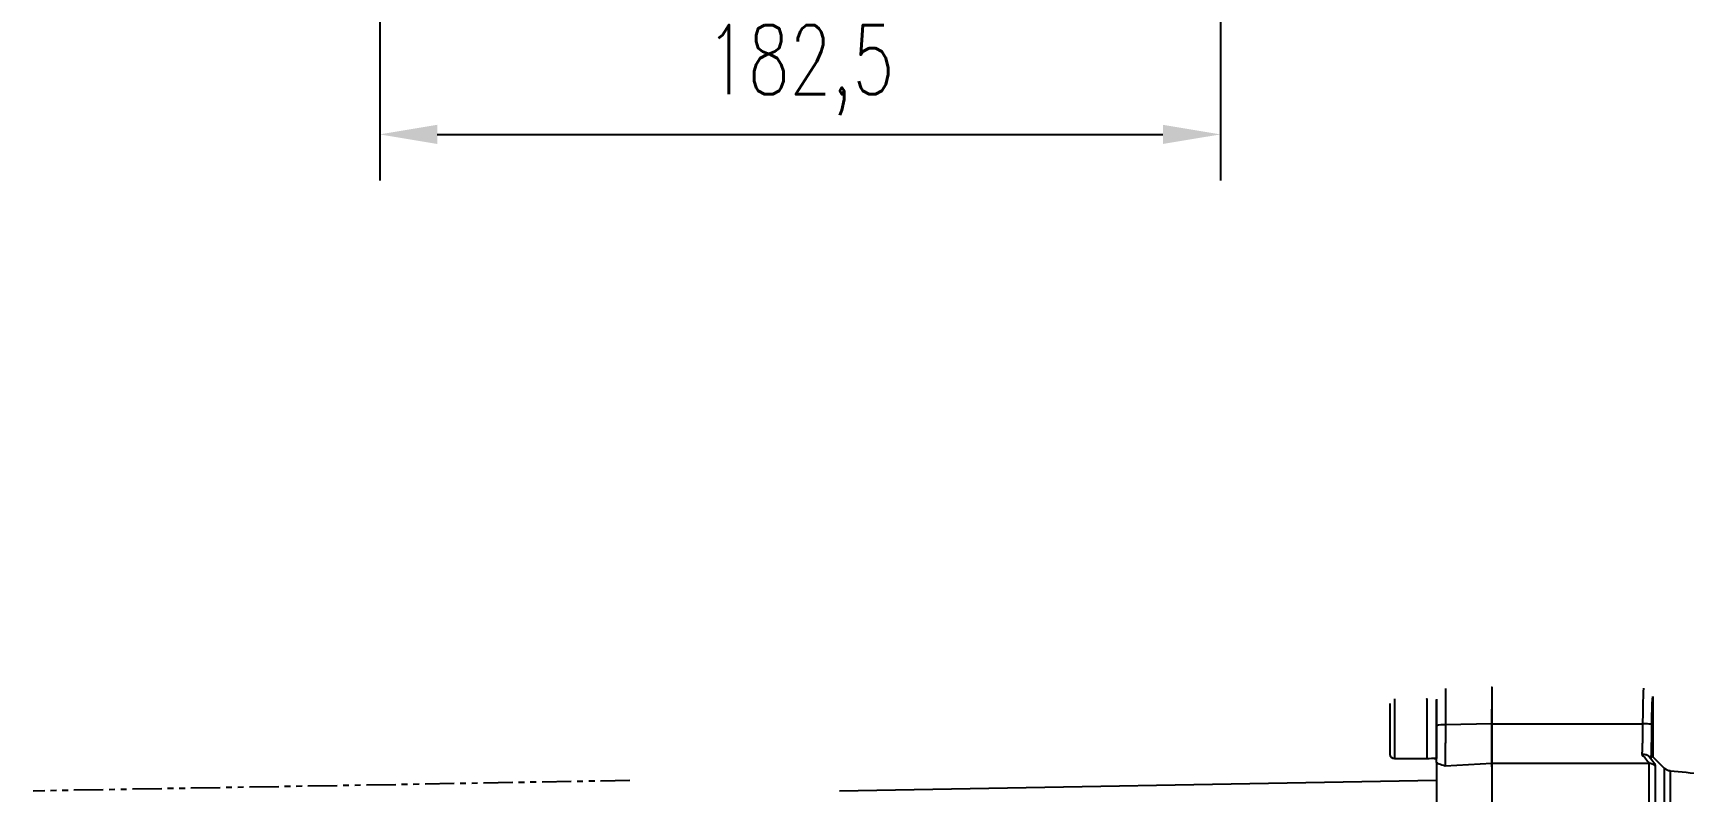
# Model space of a CAD drawing. Header units: millimetres. Extents: x 2063 to 4500, y 825 to 2548.
# Drawn here: x 2720.9 to 3079, y 1479.9 to 1644.5 of the extents above; entities that cross this region are included whole.
import ezdxf

# ---------------------------------------------------------------- set-up
doc = ezdxf.new("R2010")
doc.units = ezdxf.units.MM
doc.linetypes.add('PHANTOM', pattern=[12.7, 6.35, -1.27, 1.27, -1.27, 1.27, -1.27])
doc.styles.get("Standard").update_dxf_attribs({"font": 'arial.ttf'})
doc.styles.add('TH_GBDIM', font='simplex.shx', dxfattribs={"width": 0.707, "bigfont": 'hzfs.shx'})
doc.dimstyles.new('ISO-25$0', dxfattribs={"dimtxt": 2.5, "dimasz": 2.5, "dimexe": 1.25, "dimexo": 0.625, "dimtad": 1, "dimtxsty": 'Standard', "dimcen": 2.5, "dimdle": 5, "dimadec": 0, "dimazin": 0, "dimtfac": 1, "dimtmove": 0, "dimatfit": 3, "dimfxl": 0, "dimarcsym": 0})

# ---------------------------------------------------------------- blocks, each defined once
blk = doc.blocks.new('*D56')
at = {"color": 1, "linetype": 'Continuous', "transparency": 16777216}
for p, q in [((2796.13, 1769.21), (2796.13, 1612.46)), ((2978.63, 1769.21), (2978.63, 1612.46)), ((2808.63, 1622.46), (2966.13, 1622.46))]:
    blk.add_line(p, q, dxfattribs=at)
at = {"color": 1, "linetype": 'ByBlock', "transparency": 16777216}
for points in [[(2808.63, 1624.54), (2808.63, 1620.38), (2796.13, 1622.46)], [(2966.13, 1624.54), (2966.13, 1620.38), (2978.63, 1622.46)]]:
    blk.add_solid(points, dxfattribs=at)
at = {"layer": 'Defpoints', "color": 0, "linetype": 'ByBlock', "transparency": 16777216}
for p in [(2796.13, 1771.71), (2978.63, 1771.71), (2978.63, 1622.46)]:
    blk.add_point(p, dxfattribs=at)
at = {"color": 1, "linetype": 'ByBlock', "lineweight": 5, "transparency": 16777216, "insert": (2887.38, 1636.39), "char_height": 15, "attachment_point": 5, "style": 'TH_GBDIM'}
blk.add_mtext('182,5', dxfattribs=at)

msp = doc.modelspace()

# ---------------------------------------------------------------- linework, layer by layer
at = {"color": 7, "linetype": 'Continuous', "lineweight": 25}
for p, q in [((3072.496, 1500.431), (3072.496, 1487.348)), ((3037.496, 1494.503), (3027.461, 1494.253)), ((3037.496, 1494.529), (3070.252, 1494.529)), ((3016.396, 1486.933), (3023.396, 1486.933)), ((3025.496, 1487.108), (3025.496, 1489.265)), ((3025.496, 1489.093), (3025.496, 1486.993)), ((3075.009, 1484.833), (3072.496, 1487.348)), ((3037.496, 1485.852), (3027.391, 1485.335)), ((3071.576, 1485.903), (3037.496, 1485.903)), ((3037.496, 1485.152), (3037.496, 1485.852)), ((3025.496, 1482.173), (2895.97, 1479.912))]:
    msp.add_line(p, q, dxfattribs=at)
at = {"color": 7, "linetype": 'PHANTOM', "lineweight": 25}
msp.add_line((2850.413, 1482.173), (2720.887, 1479.912), dxfattribs=at)
at = {"color": 7, "linetype": 'Continuous', "lineweight": 25, "flags": 128}
for points in [[(3027.461, 1502.147), (3027.461, 1501.954), (3027.461, 1501.383), (3027.461, 1500.46), (3027.461, 1499.225), (3027.461, 1497.733), (3027.461, 1496.051), (3027.461, 1494.253)], [(3016.396, 1499.933), (3016.396, 1499.834), (3016.396, 1499.401), (3016.396, 1498.646), (3016.396, 1497.611), (3016.396, 1496.35), (3016.396, 1494.932), (3016.396, 1493.433)], [(3023.396, 1499.873), (3023.396, 1499.922), (3023.396, 1499.834), (3023.396, 1499.401), (3023.396, 1498.646), (3023.396, 1497.611), (3023.396, 1496.35), (3023.396, 1494.932), (3023.396, 1493.433)], [(3023.396, 1499.873), (3023.396, 1499.844), (3023.396, 1499.527), (3023.396, 1498.877), (3023.396, 1497.929), (3023.396, 1496.736), (3023.396, 1495.362), (3023.396, 1493.882), (3023.396, 1492.378), (3023.396, 1490.931), (3023.396, 1489.621), (3023.396, 1488.52), (3023.396, 1487.687), (3023.396, 1487.169), (3023.396, 1486.993)], [(3025.496, 1499.873), (3025.496, 1499.81), (3025.496, 1499.427), (3025.496, 1498.717), (3025.496, 1497.718), (3025.496, 1496.484), (3025.496, 1495.083), (3025.496, 1493.593), (3025.496, 1492.093), (3025.496, 1490.667), (3025.496, 1489.392), (3025.496, 1488.338), (3025.496, 1487.562), (3025.496, 1487.108)], [(3016.396, 1493.433), (3016.396, 1491.934), (3016.396, 1490.515), (3016.396, 1489.254), (3016.396, 1488.219), (3016.396, 1487.464), (3016.396, 1487.031), (3016.396, 1486.933)], [(3023.396, 1493.433), (3023.396, 1491.934), (3023.396, 1490.515), (3023.396, 1489.254), (3023.396, 1488.219), (3023.396, 1487.464), (3023.396, 1487.031), (3023.396, 1486.944), (3023.396, 1486.993)], [(3025.496, 1489.265), (3025.496, 1489.776), (3025.496, 1490.583), (3025.496, 1491.621), (3025.496, 1492.806), (3025.496, 1494.042), (3025.496, 1494.065)], [(3025.496, 1486.993), (3025.496, 1487.169), (3025.496, 1487.687), (3025.496, 1488.52), (3025.496, 1489.433)]]:
    msp.add_lwpolyline(points, dxfattribs=at)
at = {"color": 7, "linetype": 'Continuous', "lineweight": 25}
for centre, radius, start, end in [((3026.98, 1488.924), 5.35, 84.84154, 106.10398), ((3016.396, 1487.933), 1, 180, 270)]:
    msp.add_arc(centre, radius, start, end, dxfattribs=at)
for centre, major_axis, ratio, start_param, end_param in [((3023.396, 1493.433), (-11.154, 0), 0.5773521, 1.5707963, 1.760193), ((3025.496, 1493.433), (-11.154, 0), 0.5773521, 1.4765232, 1.5707963), ((3072.376, 1388.425), (-0.007, -98.975), 0.0349473, 3.1091985, 3.2162788)]:
    msp.add_ellipse(centre, major_axis=major_axis, ratio=ratio, start_param=start_param, end_param=end_param, dxfattribs=at)
for points, knots in [([(3214.929, 1517.398), (3212.368, 1517.373), (3208.788, 1517.338), (3203.519, 1517.059), (3199.054, 1516.724), (3193.738, 1516.158), (3188.169, 1515.385), (3182.356, 1514.375), (3176.384, 1513.119), (3170.308, 1511.608), (3164.17, 1509.837), (3158.005, 1507.803), (3151.842, 1505.504), (3145.705, 1502.939), (3139.617, 1500.108), (3133.597, 1497.014), (3127.664, 1493.66), (3121.835, 1490.048), (3116.125, 1486.182), (3110.55, 1482.068), (3105.123, 1477.711), (3099.857, 1473.116), (3094.766, 1468.292), (3089.861, 1463.244), (3085.154, 1457.981), (3080.656, 1452.511), (3076.378, 1446.843), (3072.329, 1440.986), (3068.52, 1434.949), (3064.958, 1428.743), (3061.653, 1422.379), (3058.612, 1415.866), (3055.843, 1409.217), (3053.352, 1402.443), (3051.147, 1395.555), (3049.232, 1388.566), (3047.614, 1381.489), (3046.296, 1374.335), (3045.283, 1367.118), (3044.579, 1359.851), (3044.186, 1352.547), (3044.107, 1345.219), (3044.344, 1337.881), (3044.898, 1330.546), (3045.77, 1323.228), (3046.96, 1315.941), (3048.469, 1308.699), (3050.294, 1301.514), (3052.434, 1294.401), (3054.888, 1287.374), (3057.653, 1280.445), (3060.725, 1273.629), (3064.103, 1266.938), (3067.78, 1260.386), (3071.754, 1253.986), (3076.019, 1247.751), (3080.57, 1241.693), (3085.402, 1235.824), (3090.509, 1230.158), (3095.886, 1224.705), (3101.332, 1219.658), (3106.806, 1215.006), (3112.264, 1210.736), (3117.889, 1206.694), (3123.67, 1202.885), (3129.598, 1199.317), (3135.66, 1195.995), (3141.846, 1192.925), (3148.143, 1190.112), (3154.536, 1187.56), (3161.011, 1185.274), (3167.549, 1183.257), (3174.124, 1181.515), (3180.697, 1180.05), (3187.191, 1178.868), (3193.48, 1177.971), (3199.004, 1177.388), (3203.887, 1177.02), (3208.711, 1176.78), (3214.685, 1176.663), (3220.202, 1176.774), (3225.471, 1177.045), (3229.936, 1177.383), (3235.252, 1177.948), (3240.821, 1178.721), (3246.634, 1179.731), (3252.605, 1180.987), (3258.681, 1182.498), (3264.819, 1184.269), (3270.985, 1186.303), (3277.148, 1188.602), (3283.285, 1191.168), (3289.373, 1193.998), (3295.393, 1197.092), (3301.325, 1200.446), (3307.155, 1204.059), (3312.864, 1207.924), (3318.44, 1212.038), (3323.867, 1216.396), (3329.133, 1220.99), (3334.224, 1225.814), (3339.129, 1230.862), (3343.836, 1236.125), (3348.334, 1241.595), (3352.612, 1247.263), (3356.661, 1253.12), (3360.47, 1259.157), (3364.032, 1265.363), (3367.337, 1271.728), (3370.38, 1278.24), (3373.141, 1284.891), (3375.479, 1291.173), (3376.757, 1295.278), (3377.32, 1297.087)], [0, 0, 0, 0, 0.01020738, 0.01427401, 0.02103699, 0.02805607, 0.03558666, 0.0434511, 0.05157826, 0.05991132, 0.06840986, 0.07704394, 0.08579098, 0.09463359, 0.10355821, 0.11255405, 0.12161242, 0.13072624, 0.1398897, 0.14909794, 0.15834689, 0.16763314, 0.17695375, 0.18630622, 0.19568842, 0.20509849, 0.21453484, 0.22399606, 0.23348097, 0.24298851, 0.25251779, 0.26206801, 0.27163852, 0.28122873, 0.29083816, 0.30046642, 0.31011319, 0.31977821, 0.32946132, 0.33916239, 0.34888138, 0.35861831, 0.36837328, 0.37814642, 0.38793798, 0.39774825, 0.40757761, 0.41742653, 0.42729557, 0.4371854, 0.4470968, 0.45703069, 0.46698816, 0.47697044, 0.48697902, 0.49701559, 0.50708218, 0.51718117, 0.52731537, 0.53748817, 0.54770366, 0.5569145, 0.56612256, 0.57532659, 0.5845258, 0.59371913, 0.60290519, 0.61208206, 0.62124705, 0.63039624, 0.63952364, 0.64861966, 0.65766788, 0.66663751, 0.67546331, 0.68397889, 0.69196332, 0.69760555, 0.70350123, 0.71121989, 0.72142727, 0.72549391, 0.73225688, 0.73927596, 0.74680655, 0.754671, 0.76279816, 0.77113122, 0.77962976, 0.78826384, 0.79701087, 0.80585349, 0.81477811, 0.82377394, 0.83283231, 0.84194614, 0.85110959, 0.86031783, 0.86956679, 0.87885303, 0.88817364, 0.89752611, 0.90690831, 0.91631839, 0.92575473, 0.93521596, 0.94470086, 0.95420841, 0.96373768, 0.97328791, 0.98285841, 0.99244862, 1, 1, 1, 1]), ([(3037.496, 1502.428), (3037.496, 1502.43), (3037.496, 1502.623), (3037.496, 1501.94), (3037.496, 1500.337), (3037.496, 1497.711), (3037.496, 1495.59), (3037.496, 1494.529)], [0, 0, 0, 0, 0.00146, 0.251095, 0.50073, 0.750365, 1, 1, 1, 1]), ([(3070.456, 1502.248), (3070.448, 1502.224), (3070.428, 1502.151), (3070.384, 1501.53), (3070.326, 1500.173), (3070.272, 1497.682), (3070.259, 1495.558), (3070.252, 1494.529)], [0, 0, 0, 0, 0.0675681, 0.1998133, 0.4374294, 0.7275623, 1, 1, 1, 1]), ([(3015.396, 1498.933), (3015.396, 1498.859), (3015.396, 1498.746), (3015.396, 1498.06), (3015.396, 1497.35), (3015.396, 1496.469), (3015.396, 1495.189), (3015.396, 1494.124), (3015.396, 1493.433)], [0, 0, 0, 0, 0.2394568, 0.3683607, 0.5, 0.6316393, 0.7605432, 1, 1, 1, 1]), ([(3025.496, 1494.064), (3025.496, 1494.883), (3025.496, 1496.521), (3025.496, 1498.455), (3025.496, 1499.573), (3025.496, 1499.725), (3025.496, 1499.739)], [0, 0, 0, 0, 0.32304392, 0.64608785, 0.96913177, 1, 1, 1, 1]), ([(3070.198, 1389.126), (3070.499, 1390.188), (3071.435, 1393.492), (3073.342, 1398.944), (3075.901, 1405.471), (3078.785, 1411.883), (3081.971, 1418.171), (3085.459, 1424.319), (3089.243, 1430.315), (3093.32, 1436.144), (3097.683, 1441.793), (3102.327, 1447.249), (3107.246, 1452.498), (3112.255, 1457.355), (3117.31, 1461.826), (3122.368, 1465.925), (3127.596, 1469.798), (3132.984, 1473.44), (3138.52, 1476.843), (3144.192, 1480.001), (3149.989, 1482.909), (3155.897, 1485.559), (3161.901, 1487.948), (3167.983, 1490.071), (3174.123, 1491.923), (3180.29, 1493.501), (3186.434, 1494.8), (3192.443, 1495.812), (3198.01, 1496.523), (3202.856, 1496.969), (3207.325, 1497.246), (3211.23, 1497.384), (3213.829, 1497.394), (3214.878, 1497.398)], [0, 0, 0, 0, 0.0170783, 0.0531439, 0.089298, 0.1255445, 0.1618882, 0.1983346, 0.2348901, 0.2715626, 0.3083611, 0.3452967, 0.3823824, 0.4196345, 0.4532144, 0.4867833, 0.5203362, 0.5538698, 0.5873798, 0.6208602, 0.654303, 0.6876965, 0.7210233, 0.7542563, 0.7873511, 0.8202281, 0.8527303, 0.8844984, 0.9144909, 0.939551, 0.9597807, 0.9837802, 1, 1, 1, 1]), ([(3072.251, 1494.285), (3072.258, 1495.119), (3072.271, 1496.786), (3072.329, 1498.799), (3072.407, 1500.181), (3072.466, 1500.348), (3072.496, 1500.431)], [0, 0, 0, 0, 0.2501088, 0.5000493, 0.7500207, 1, 1, 1, 1]), ([(3015.396, 1493.433), (3015.396, 1492.741), (3015.396, 1491.676), (3015.396, 1490.396), (3015.396, 1489.515), (3015.396, 1488.805), (3015.396, 1488.119), (3015.396, 1488.006), (3015.396, 1487.933)], [0, 0, 0, 0, 0.2394568, 0.3683607, 0.5, 0.6316393, 0.7605432, 1, 1, 1, 1]), ([(3025.496, 1486.106), (3025.496, 1486.64), (3025.496, 1487.704), (3025.496, 1489.661), (3025.496, 1491.79), (3025.496, 1493.305), (3025.496, 1494.064)], [0, 0, 0, 0, 0.250755, 0.4999887, 0.7492331, 1, 1, 1, 1]), ([(3027.461, 1494.253), (3027.455, 1493.612), (3027.444, 1492.388), (3027.432, 1490.909), (3027.421, 1489.82), (3027.414, 1489.054), (3027.402, 1487.766), (3027.394, 1486.187), (3027.392, 1485.615), (3027.391, 1485.335)], [0, 0, 0, 0, 0.1490589, 0.284486, 0.365253, 0.4374072, 0.5004523, 0.7554674, 1, 1, 1, 1]), ([(3037.496, 1494.503), (3037.496, 1493.457), (3037.496, 1491.369), (3037.496, 1488.72), (3037.496, 1486.699), (3037.496, 1486.134), (3037.496, 1485.852)], [0, 0, 0, 0, 0.25006523, 0.49944561, 0.74938637, 1, 1, 1, 1]), ([(3037.496, 1489.433), (3037.496, 1489.318), (3037.496, 1489.054), (3037.496, 1489.416), (3037.496, 1490.345), (3037.496, 1491.764), (3037.496, 1492.876), (3037.496, 1493.432)], [0, 0, 0, 0, 0.1621502, 0.3716126, 0.5810751, 0.7905375, 1, 1, 1, 1]), ([(3070.252, 1494.529), (3070.247, 1493.912), (3070.238, 1492.654), (3070.203, 1490.86), (3070.156, 1489.165), (3070.112, 1488.262), (3070.09, 1487.802)], [0, 0, 0, 0, 0.2356127, 0.4808109, 0.7356041, 1, 1, 1, 1]), ([(3072.251, 1494.285), (3072.216, 1494.315), (3072.142, 1494.378), (3071.674, 1494.459), (3071.01, 1494.516), (3070.498, 1494.525), (3070.252, 1494.529)], [0, 0, 0, 0, 0.2409388, 0.5005407, 0.7598409, 1, 1, 1, 1]), ([(3072.126, 1487.124), (3072.142, 1487.604), (3072.173, 1488.566), (3072.21, 1490.306), (3072.238, 1492.214), (3072.247, 1493.596), (3072.251, 1494.285)], [0, 0, 0, 0, 0.2423696, 0.4853152, 0.7431963, 1, 1, 1, 1]), ([(3071.685, 1487.397), (3071.587, 1487.472), (3071.385, 1487.627), (3070.994, 1487.768), (3070.554, 1487.84), (3070.246, 1487.814), (3070.09, 1487.802)], [0, 0, 0, 0, 0.2386671, 0.4926942, 0.7442037, 1, 1, 1, 1]), ([(3070.09, 1487.802), (3070.507, 1487.373), (3071.333, 1486.525), (3071.495, 1486.109), (3071.576, 1485.903)], [0, 0, 0, 0, 0.5050283, 1, 1, 1, 1]), ([(3071.685, 1487.397), (3072.064, 1486.916), (3072.801, 1485.982), (3072.929, 1485.54), (3072.991, 1485.326)], [0, 0, 0, 0, 0.5146876, 1, 1, 1, 1]), ([(3072.126, 1487.124), (3072.105, 1487.115), (3072.074, 1487.101), (3071.91, 1487.208), (3071.78, 1487.314), (3071.7, 1487.384), (3071.685, 1487.397)], [0, 0, 0, 0, 0.5019977, 0.7519527, 0.9535485, 1, 1, 1, 1]), ([(3027.391, 1485.335), (3026.904, 1485.472), (3025.934, 1485.745), (3025.641, 1485.986), (3025.496, 1486.106)], [0, 0, 0, 0, 0.5024427, 1, 1, 1, 1]), ([(3071.576, 1485.903), (3071.575, 1485.297), (3071.572, 1484.097), (3071.569, 1481.331), (3071.565, 1477.965), (3071.562, 1473.578), (3071.558, 1468.038), (3071.555, 1461.24), (3071.552, 1453.855), (3071.549, 1446.675), (3071.548, 1441.758), (3071.547, 1439.654)], [0, 0, 0, 0, 0.1074926, 0.2126392, 0.3154396, 0.4158938, 0.5461536, 0.6722446, 0.7941664, 0.9119185, 1, 1, 1, 1]), ([(3072.991, 1485.326), (3072.894, 1485.411), (3072.698, 1485.583), (3072.346, 1485.763), (3071.968, 1485.882), (3071.706, 1485.896), (3071.576, 1485.903)], [0, 0, 0, 0, 0.2475722, 0.5, 0.7524278, 1, 1, 1, 1]), ([(3072.991, 1485.326), (3072.989, 1484.77), (3072.987, 1483.677), (3072.984, 1481.233), (3072.981, 1478.332), (3072.978, 1474.997), (3072.975, 1471.322), (3072.972, 1466.769), (3072.969, 1461.255), (3072.966, 1454.742), (3072.963, 1448.305), (3072.962, 1443.883), (3072.961, 1441.813)], [0, 0, 0, 0, 0.10355805, 0.20350992, 0.29985507, 0.39259296, 0.48172312, 0.56724505, 0.68873355, 0.80210636, 0.90736147, 1, 1, 1, 1]), ([(3075.001, 1444.764), (3075.001, 1446.332), (3075.002, 1450.468), (3075.002, 1456.529), (3075.003, 1462.925), (3075.004, 1468.582), (3075.004, 1473.473), (3075.005, 1477.545), (3075.006, 1480.753), (3075.007, 1483.102), (3075.008, 1484.43), (3075.008, 1484.979), (3075.009, 1484.825), (3075.009, 1484.82)], [0, 0, 0, 0, 0.06336263, 0.16710914, 0.27085565, 0.37460215, 0.47834866, 0.58209517, 0.68584167, 0.78958818, 0.89333469, 0.99708119, 1, 1, 1, 1]), ([(3076.234, 1484.256), (3076.003, 1484.299), (3075.542, 1484.385), (3075.182, 1484.688), (3075.003, 1484.839)], [0, 0, 0, 0, 0.5000711, 1, 1, 1, 1]), ([(3076.234, 1484.245), (3076.234, 1484.249), (3076.234, 1484.363), (3076.233, 1483.962), (3076.233, 1483.031), (3076.232, 1481.484), (3076.231, 1479.503), (3076.231, 1477.144), (3076.23, 1474.394), (3076.23, 1471.29), (3076.229, 1467.878), (3076.228, 1465.082), (3076.228, 1463.065), (3076.228, 1461.877), (3076.228, 1460.693), (3076.227, 1459.514), (3076.227, 1458.343), (3076.227, 1457.183), (3076.227, 1454.098), (3076.226, 1450.662), (3076.226, 1447.265), (3076.226, 1446.536)], [0, 0, 0, 0, 0.0029077, 0.0949925, 0.1832887, 0.2677958, 0.3485137, 0.4254418, 0.4985799, 0.5759913, 0.6486482, 0.7165502, 0.7383478, 0.7596059, 0.7803246, 0.8005039, 0.8201437, 0.839244, 0.8578049, 0.9695111, 1, 1, 1, 1]), ([(3108.489, 1480.353), (3104.807, 1480.878), (3096.371, 1482.083), (3085.613, 1483.355), (3078.532, 1484.005), (3076.232, 1484.216)], [0, 0, 0, 0, 0.3434207, 0.7867461, 1, 1, 1, 1])]:
    msp.add_open_spline(points, degree=3, knots=knots, dxfattribs=at)
for points in [[(3037.496, 1502.323), (3037.496, 1502.209), (3037.496, 1501.982), (3037.496, 1500.218), (3037.496, 1497.664), (3037.496, 1495.557), (3037.496, 1494.503)], [(3037.496, 1493.432), (3037.496, 1493.989), (3037.496, 1495.103), (3037.496, 1496.508), (3037.496, 1497.49), (3037.496, 1497.618), (3037.496, 1497.682)], [(3037.496, 1485.903), (3037.496, 1486.185), (3037.496, 1486.75), (3037.496, 1488.767), (3037.496, 1491.405), (3037.496, 1493.488), (3037.496, 1494.529)], [(3025.496, 1486.106), (3025.496, 1485.582), (3025.496, 1484.534), (3025.496, 1481.414), (3025.496, 1477.206), (3025.496, 1471.851), (3025.496, 1465.446), (3025.496, 1458.065), (3025.495, 1449.803), (3025.495, 1440.763), (3025.495, 1431.063), (3025.495, 1420.82), (3025.495, 1410.176), (3025.495, 1402.873), (3025.495, 1399.222)], [(3037.496, 1485.903), (3037.496, 1485.217), (3037.496, 1483.844), (3037.496, 1480.523), (3037.496, 1476.319), (3037.496, 1471.184), (3037.496, 1465.194), (3037.495, 1458.407), (3037.495, 1450.893), (3037.495, 1442.731), (3037.495, 1434.006), (3037.495, 1424.805), (3037.495, 1415.239), (3037.495, 1408.644), (3037.495, 1405.347)], [(3037.496, 1485.852), (3037.496, 1485.264), (3037.496, 1484.088), (3037.496, 1481.336), (3037.496, 1477.888), (3037.496, 1473.688), (3037.496, 1468.843), (3037.496, 1465.069), (3037.496, 1463.181)]]:
    msp.add_open_spline(points, degree=3, dxfattribs=at)

# ---------------------------------------------------------------- dimensions: what is measured, and where the dimension line sits
at = {"color": 0, "linetype": 'ByBlock', "lineweight": 5}
dim = msp.add_linear_dim(base=(2978.63, 1622.459), p1=(2796.13, 1771.71), p2=(2978.63, 1771.71), angle=180, dimstyle='ISO-25$0', override={"dimscale": 5, "dimtxt": 3, "dimasz": 2.5, "dimexe": 2, "dimexo": 0.5, "dimgap": 1, "dimdec": 1, "dimtxsty": 'TH_GBDIM', "dimcen": 2, "dimclrd": 1, "dimclre": 1, "dimclrt": 1, "dimtdec": 1, "dimatfit": 0, "dimlwd": 65535, "dimlwe": 65535}, dxfattribs=at)
dim.commit()
dim.dimension.update_dxf_attribs({"geometry": '*D56', "text_midpoint": (2887.38, 1636.388)})

doc.saveas('drawing.dxf')
